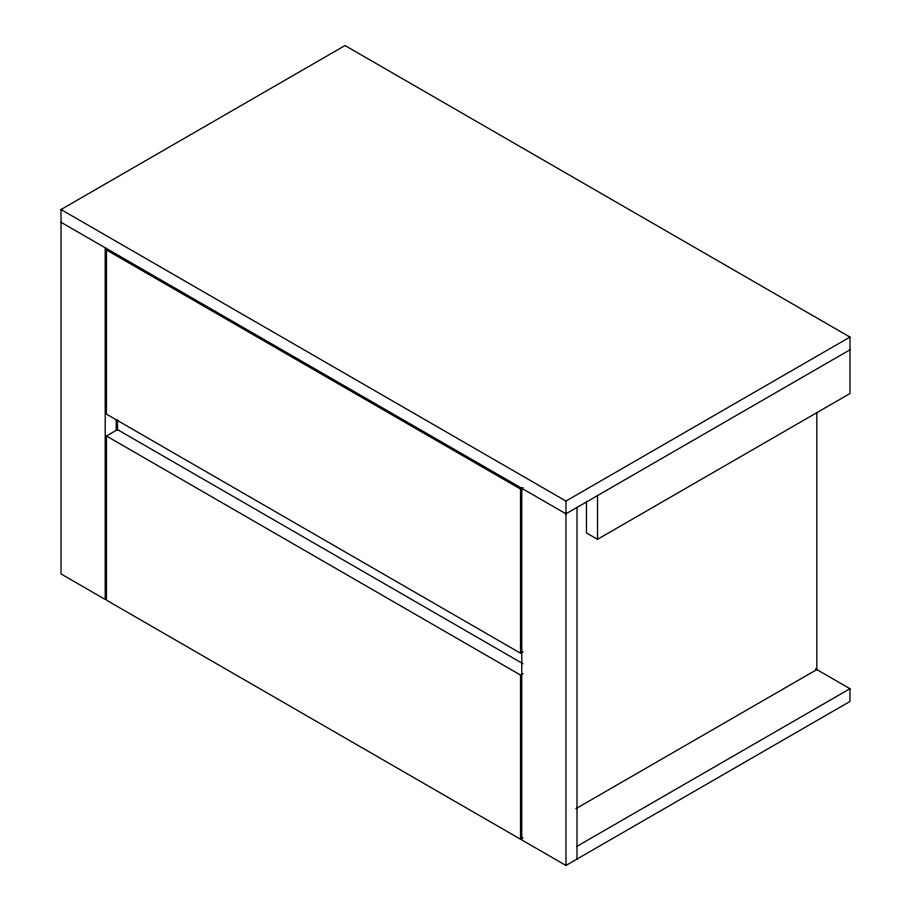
<?xml version="1.0" encoding="UTF-8"?>
<svg xmlns="http://www.w3.org/2000/svg" width="911" height="911" viewBox="0 0 911 911"><rect width="100%" height="100%" fill="white"/><g stroke="black" fill="none" stroke-linecap="round" stroke-linejoin="round"><path stroke-width="1.37" d="M105.209 247.792L105.209 599.438L61.026 573.93L61.026 209.53L345.041 45.55L849.974 337.07L849.974 393.552L597.514 539.312L586.468 532.935L586.468 501.904M522.96 837.801L520.511 839.213L106.473 600.167L106.473 436.005L117.508 429.628L522.925 663.698M522.96 651.764L520.511 653.187L106.473 414.141L106.473 249.978L520.511 489.025L522.96 487.601M61.026 209.53L565.959 501.05L849.974 337.07M849.974 349.824L565.959 513.804L61.026 222.284M106.473 436.005L520.511 675.051L522.96 673.628M575.832 808.729L816.837 669.585L816.837 412.934M576.993 846.319L849.974 688.716L849.974 701.47L565.959 865.45L521.775 839.942L521.775 488.296M815.493 668.811L849.974 688.716M597.514 495.584L597.514 539.312M576.993 507.427L576.993 859.073M565.959 501.05L565.959 865.45M520.511 489.025L520.511 653.187M520.511 675.051L520.511 839.213M117.508 420.073L117.508 429.992M116.255 420.073L116.255 430.003"/></g></svg>
